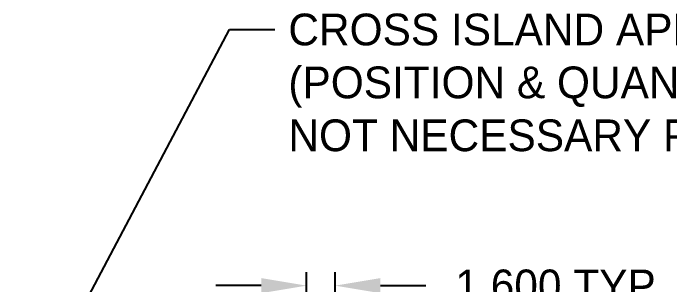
# Model space of a CAD drawing. Extents: x 1030 to 1169, y -270 to -166.
# Drawn here: x 1084.59 to 1121.41, y -181.6 to -166.38 of the extents above; entities that cross this region are included whole.
import ezdxf

# ---------------------------------------------------------------- set-up
doc = ezdxf.new("R2010")
doc.units = 0
doc.header["$LTSCALE"] = 3
doc.header["$MEASUREMENT"] = 0
doc.layers.add('DIM', color=4, linetype='Continuous', lineweight=13)
doc.dimstyles.new('3DEC X 1', dxfattribs={"dimtxt": 1.778, "dimasz": 2.54, "dimexe": 0.762, "dimexo": 0.762, "dimgap": 0.762, "dimtad": 0, "dimdec": 3, "dimzin": 0, "dimdsep": 46, "dimtxsty": 'Standard', "dimcen": 0, "dimadec": 0, "dimazin": 0, "dimtfac": 1, "dimtdec": 3, "dimtofl": 0, "dimtmove": 0, "dimatfit": 3, "dimfxl": 1, "dimtolj": 1, "dimtzin": 0, "dimarcsym": 0})

# ---------------------------------------------------------------- blocks, each defined once
blk = doc.blocks.new('*D14')
at = {"layer": 'Defpoints', "color": 0, "transparency": 16777216}
for p in [(1539.191, -270.628), (1537.591, -281.051), (1539.191, -281.051)]:
    blk.add_point(p, dxfattribs=at)
at = {"layer": 'DIM', "color": 0, "lineweight": -2, "transparency": 16777216}
for p, q in [((1537.591, -280.289), (1537.591, -269.866)), ((1539.191, -280.289), (1539.191, -269.866)), ((1535.051, -270.628), (1532.511, -270.628)), ((1541.731, -270.628), (1544.271, -270.628))]:
    blk.add_line(p, q, dxfattribs=at)
at = {"layer": 'DIM', "color": 0, "transparency": 16777216}
for points in [[(1535.051, -270.204), (1535.051, -271.051), (1537.591, -270.628)], [(1541.731, -270.204), (1541.731, -271.051), (1539.191, -270.628)]]:
    blk.add_solid(points, dxfattribs=at)
at = {"layer": 'DIM', "color": 0, "transparency": 16777216, "insert": (1551.552, -270.628), "char_height": 1.778, "attachment_point": 5}
blk.add_mtext('\\A1;1.600 TYP', dxfattribs=at)

msp = doc.modelspace()

# ---------------------------------------------------------------- texts
at = {"layer": 'DIM', "insert": (1100.0185, -166.4048), "char_height": 1.778, "attachment_point": 1}
msp.add_mtext('CROSS ISLAND APPEAR ON ALTERNATE UNIT\\P(POSITION & QUANTITY IS RANDOM,\\PNOT NECESSARY PER THE DWG)', dxfattribs=at)

# ---------------------------------------------------------------- dimensions: what is measured, and where the dimension line sits
at = {"layer": 'DIM'}
dim = msp.add_linear_dim(base=(1102.6382, -181.6423), p1=(1101.0382, -192.0659), p2=(1102.6382, -192.0659), text='<> TYP', dimstyle='3DEC X 1', dxfattribs=at)
dim.commit()
dim.dimension.update_dxf_attribs({"geometry": '*D14', "text_midpoint": (1114.9996, -181.6423), "dimtype": 128, "insert": (-436.5529, 88.9852)})

# ---------------------------------------------------------------- leaders
at = {"layer": 'DIM', "annotation_type": 0, "has_hookline": 1, "hookline_direction": 1, "text_width": 64.008}
msp.add_leader([(1078.2699, -202.1769), (1096.7261, -167.2938), (1099.2565, -167.2938)], dimstyle='3DEC X 1', override={"dimgap": 0.762, "dimtad": 0}, dxfattribs=at)

doc.saveas('drawing.dxf')
